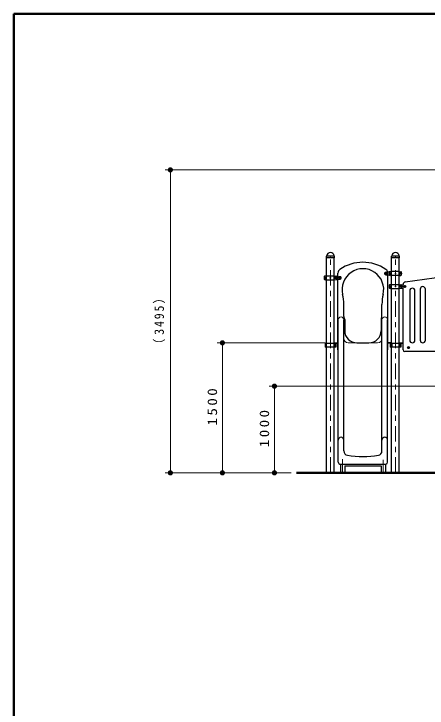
# Model space of a CAD drawing. Units: millimetres on the paper, scale 1:60. Extents: x -385 to 0, y -594 to 267.
# Drawn here: x -385 to -305.6, y -163.5 to -30 of the extents above; entities that cross this region are included whole.
import ezdxf

# ---------------------------------------------------------------- set-up
doc = ezdxf.new("R2010")
doc.units = ezdxf.units.MM
doc.linetypes.add('USER1', pattern=[4.5, 2.5, -2])
doc.linetypes.add('USER2', pattern=[6, 3, -1, 1, -1])
doc.layers.add('LY_1', color=7, linetype='Continuous', lineweight=25)
doc.styles.add('ＭＳ ゴシック', font='')
doc.styles.get('ＭＳ ゴシック').set_extended_font_data('MS Gothic')

# ---------------------------------------------------------------- blocks, each defined once
blk = doc.blocks.new('filled_dot')
at = {"color": 0, "linetype": 'Continuous', "lineweight": -2, "const_width": 1.25}
blk.add_lwpolyline([(-0.625, 0, 1), (0.625, 0, 1)], format="xyb", close=True, dxfattribs=at)

msp = doc.modelspace()

# ---------------------------------------------------------------- linework, layer by layer
at = {"layer": 'LY_1', "lineweight": 50}
for p, q in [((-385, -30), (-385, -297)), ((0, -30), (-385, -30)), ((-203.123, -118.26), (-330.728, -118.26))]:
    msp.add_line(p, q, dxfattribs=at)
at = {"layer": 'LY_1', "lineweight": 13}
for p, q in [((-300.127, -60.003), (-355.94, -60.003)), ((-354.94, -118.26), (-354.94, -60.003)), ((-323.453, -76.585), (-324.942, -76.585)), ((-323.483, -76.527), (-324.909, -76.527)), ((-310.953, -76.585), (-312.442, -76.585)), ((-310.983, -76.527), (-312.409, -76.527)), ((-312.502, -79.773), (-312.81, -79.773)), ((-312.81, -80.081), (-312.81, -79.773)), ((-312.502, -80.081), (-312.81, -80.081)), ((-310.893, -79.773), (-310.585, -79.773)), ((-310.893, -80.081), (-310.585, -80.081)), ((-310.585, -80.081), (-310.585, -79.773)), ((-325.002, -80.606), (-325.31, -80.606)), ((-325.31, -80.914), (-325.31, -80.606)), ((-325.002, -80.914), (-325.31, -80.914)), ((-323.393, -80.606), (-323.085, -80.606)), ((-323.393, -80.914), (-323.085, -80.914)), ((-323.085, -80.914), (-323.085, -80.606)), ((-312.502, -82.273), (-312.81, -82.273)), ((-312.81, -82.581), (-312.81, -82.273)), ((-312.502, -82.581), (-312.81, -82.581)), ((-310.893, -82.273), (-310.585, -82.273)), ((-310.893, -82.581), (-310.585, -82.581)), ((-310.585, -82.581), (-310.585, -82.273)), ((-325.198, -93.26), (-345.94, -93.26)), ((-344.94, -118.26), (-344.94, -93.26)), ((-320.781, -93.26), (-315.114, -93.26)), ((-287.698, -101.594), (-335.94, -101.594)), ((-334.94, -118.26), (-334.94, -101.594)), ((-331.728, -118.26), (-355.94, -118.26)), ((-331.728, -118.26), (-345.94, -118.26)), ((-331.728, -118.26), (-335.94, -118.26))]:
    msp.add_line(p, q, dxfattribs=at)
at = {"layer": 'LY_1'}
for p, q in [((-324.972, -76.935), (-324.965, -76.605)), ((-324.972, -76.935), (-324.964, -76.943)), ((-323.432, -76.943), (-324.964, -76.943)), ((-324.944, -76.556), (-324.926, -76.538)), ((-324.94, -118.26), (-324.94, -76.943)), ((-323.451, -76.556), (-323.469, -76.538)), ((-323.455, -118.26), (-323.455, -76.943)), ((-323.432, -76.943), (-323.423, -76.935)), ((-323.423, -76.935), (-323.43, -76.605)), ((-312.472, -76.935), (-312.465, -76.605)), ((-312.472, -76.935), (-312.464, -76.943)), ((-310.932, -76.943), (-312.464, -76.943)), ((-312.444, -76.556), (-312.426, -76.538)), ((-312.44, -118.26), (-312.44, -76.943)), ((-310.951, -76.556), (-310.969, -76.538)), ((-310.955, -118.26), (-310.955, -76.943)), ((-310.932, -76.943), (-310.923, -76.935)), ((-310.923, -76.935), (-310.93, -76.605)), ((-322.739, -94.594), (-322.739, -79.83)), ((-313.589, -79.888), (-313.523, -79.85)), ((-313.589, -79.888), (-313.589, -79.965)), ((-313.589, -79.965), (-313.523, -80.004)), ((-313.523, -79.85), (-313.456, -79.888)), ((-313.523, -80.004), (-313.456, -79.965)), ((-313.456, -79.888), (-313.456, -79.965)), ((-313.156, -94.594), (-313.156, -79.83)), ((-312.464, -79.552), (-312.989, -79.598)), ((-310.931, -79.552), (-312.465, -79.552)), ((-310.931, -79.552), (-310.668, -79.575)), ((-324.964, -80.385), (-325.227, -80.408)), ((-324.964, -81.135), (-325.227, -81.112)), ((-324.964, -80.385), (-323.431, -80.385)), ((-324.964, -81.135), (-323.431, -81.135)), ((-323.431, -80.385), (-322.906, -80.431)), ((-323.431, -81.135), (-322.906, -81.089)), ((-322.439, -80.722), (-322.373, -80.683)), ((-322.439, -80.722), (-322.439, -80.799)), ((-322.439, -80.799), (-322.373, -80.837)), ((-322.373, -80.683), (-322.306, -80.722)), ((-322.373, -80.837), (-322.306, -80.799)), ((-322.306, -80.722), (-322.306, -80.799)), ((-312.464, -80.302), (-312.989, -80.256)), ((-310.931, -80.302), (-312.465, -80.302)), ((-310.931, -80.302), (-310.668, -80.279)), ((-309.807, -81.537), (-301.602, -80.418)), ((-312.464, -82.052), (-312.727, -82.075)), ((-312.464, -82.052), (-310.931, -82.052)), ((-310.931, -82.052), (-310.406, -82.098)), ((-310.931, -82.802), (-310.406, -82.756)), ((-310.406, -82.098), (-310.239, -82.11)), ((-310.406, -82.756), (-310.239, -82.744)), ((-310.239, -94.594), (-310.239, -82.032)), ((-309.864, -82.35), (-309.931, -82.388)), ((-309.931, -82.388), (-309.931, -82.465)), ((-309.864, -82.504), (-309.931, -82.465)), ((-309.798, -82.388), (-309.864, -82.35)), ((-309.798, -82.465), (-309.864, -82.504)), ((-309.798, -82.388), (-309.798, -82.465)), ((-312.464, -82.802), (-312.727, -82.779)), ((-312.464, -82.802), (-310.931, -82.802)), ((-308.948, -83.251), (-308.948, -92.76)), ((-307.948, -92.76), (-307.948, -83.251)), ((-306.948, -82.946), (-306.948, -92.76)), ((-305.948, -92.76), (-305.948, -82.946)), ((-321.614, -88.179), (-321.614, -85.858)), ((-314.281, -88.179), (-314.281, -85.858)), ((-322.698, -116.227), (-322.698, -88.802)), ((-321.614, -114.055), (-321.614, -88.802)), ((-321.448, -88.791), (-321.448, -90.927)), ((-314.448, -88.79), (-314.448, -90.927)), ((-314.281, -114.055), (-314.281, -88.802)), ((-313.198, -116.227), (-313.198, -88.802)), ((-325.228, -93.36), (-325.228, -94.11)), ((-323.167, -93.36), (-325.228, -93.36)), ((-325.089, -93.36), (-325.089, -94.11)), ((-323.502, -93.36), (-323.502, -94.11)), ((-323.455, -93.26), (-322.739, -93.26)), ((-323.455, -93.299), (-322.739, -93.299)), ((-323.346, -93.36), (-323.346, -94.11)), ((-323.297, -93.36), (-323.297, -94.11)), ((-323.167, -93.36), (-323.167, -94.11)), ((-319.114, -93.26), (-316.781, -93.26)), ((-312.44, -93.26), (-313.156, -93.26)), ((-312.44, -93.299), (-313.156, -93.299)), ((-312.728, -93.36), (-312.728, -94.11)), ((-310.667, -93.36), (-312.728, -93.36)), ((-312.598, -93.36), (-312.598, -94.11)), ((-312.589, -93.36), (-312.589, -94.11)), ((-312.549, -93.36), (-312.549, -94.11)), ((-312.393, -93.36), (-312.393, -94.11)), ((-311.002, -93.36), (-311.002, -94.11)), ((-310.955, -93.26), (-310.239, -93.26)), ((-310.955, -93.299), (-310.239, -93.299)), ((-310.846, -93.36), (-310.846, -94.11)), ((-310.806, -93.36), (-310.806, -94.11)), ((-310.797, -93.36), (-310.797, -94.11)), ((-310.667, -93.36), (-310.667, -94.11)), ((-323.167, -94.11), (-325.228, -94.11)), ((-310.667, -94.11), (-312.728, -94.11)), ((-309.264, -94.138), (-309.198, -94.1)), ((-309.264, -94.138), (-309.264, -94.215)), ((-309.264, -94.215), (-309.198, -94.254)), ((-309.198, -94.1), (-309.131, -94.138)), ((-309.198, -94.254), (-309.131, -94.215)), ((-309.131, -94.138), (-309.131, -94.215)), ((-300.989, -94.927), (-309.906, -94.927)), ((-322.364, -116.56), (-313.531, -116.56)), ((-322.281, -116.56), (-322.281, -118.26)), ((-321.448, -116.926), (-314.448, -116.926)), ((-321.448, -116.926), (-321.448, -118.26)), ((-314.448, -116.926), (-314.448, -118.26)), ((-313.614, -116.56), (-313.614, -118.26))]:
    msp.add_line(p, q, dxfattribs=at)
at = {"layer": 'LY_1', "linetype": 'USER1', "lineweight": 13}
for p, q in [((-323.456, -76.594), (-324.939, -76.594)), ((-310.956, -76.594), (-312.439, -76.594)), ((-312.989, -79.598), (-313.515, -79.637)), ((-312.448, -79.569), (-312.448, -80.285)), ((-310.948, -79.569), (-310.948, -80.285)), ((-324.948, -80.402), (-324.948, -81.119)), ((-323.448, -80.402), (-323.448, -81.119)), ((-322.906, -80.431), (-322.38, -80.47)), ((-322.906, -81.089), (-322.38, -81.051)), ((-312.989, -80.256), (-313.515, -80.217))]:
    msp.add_line(p, q, dxfattribs=at)
at = {"layer": 'LY_1', "linetype": 'USER2', "lineweight": 13}
for p, q in [((-324.198, -118.26), (-324.198, -76.594)), ((-311.698, -118.26), (-311.698, -76.594)), ((-321.864, -115.634), (-321.864, -118.26)), ((-314.031, -115.728), (-314.031, -118.26))]:
    msp.add_line(p, q, dxfattribs=at)
at = {"layer": 'LY_1'}
for centre, radius in [((-324.198, -76.81), 0.05), ((-311.698, -76.81), 0.05), ((-313.523, -79.927), 0.175), ((-322.373, -80.76), 0.175), ((-309.864, -82.427), 0.175), ((-309.198, -94.177), 0.175)]:
    msp.add_circle(centre, radius, dxfattribs=at)
at = {"layer": 'LY_1', "lineweight": 13}
for centre, radius in [((-313.523, -79.927), 0.2), ((-313.523, -79.927), 0.0917), ((-312.656, -79.927), 0.154), ((-312.656, -79.927), 0.0833), ((-311.698, -79.927), 0.0833), ((-310.739, -79.927), 0.154), ((-310.739, -79.927), 0.0833), ((-325.156, -80.76), 0.154), ((-325.156, -80.76), 0.0833), ((-324.198, -80.76), 0.0833), ((-323.239, -80.76), 0.154), ((-323.239, -80.76), 0.0833), ((-322.373, -80.76), 0.2), ((-322.373, -80.76), 0.0917), ((-312.656, -82.427), 0.154), ((-312.656, -82.427), 0.0833), ((-311.698, -82.427), 0.0833), ((-310.739, -82.427), 0.154), ((-310.739, -82.427), 0.0833), ((-309.864, -82.427), 0.2), ((-309.864, -82.427), 0.0917), ((-309.198, -94.177), 0.2), ((-309.198, -94.177), 0.0917)]:
    msp.add_circle(centre, radius, dxfattribs=at)
at = {"layer": 'LY_1', "linetype": 'USER1', "lineweight": 13}
for centre, radius in [((-313.531, -79.927), 0.125), ((-313.523, -79.927), 0.104), ((-322.364, -80.76), 0.125), ((-322.373, -80.76), 0.104), ((-309.864, -82.427), 0.104), ((-309.198, -94.177), 0.104)]:
    msp.add_circle(centre, radius, dxfattribs=at)
at = {"layer": 'LY_1'}
for centre, radius, start, end in [((-324.198, -76.594), 0.72, 90, 173.3676), ((-324.198, -76.594), 0.72, 6.6324, 90), ((-311.698, -76.594), 0.72, 90, 173.3676), ((-311.698, -76.594), 0.72, 6.6324, 90), ((-324.895, -76.606), 0.07, 135, 178.99605), ((-324.959, -76.505), 0.0467, 315, 353.3676), ((-323.436, -76.505), 0.0467, 186.6324, 225), ((-323.5, -76.606), 0.07, 1.00395, 45), ((-312.395, -76.606), 0.07, 135, 178.99605), ((-312.459, -76.505), 0.0467, 315, 353.3676), ((-310.936, -76.505), 0.0467, 186.6324, 225), ((-311, -76.606), 0.07, 1.00395, 45), ((-317.948, -85.549), 7.788, 55.31079, 124.68922), ((-321.906, -79.83), 0.833, 123.36701, 180), ((-317.948, -83.01), 4, 346.64882, 193.35118), ((-313.989, -79.83), 0.833, 0, 56.63299), ((-312.073, -79.927), 0.833, 163.80375, 196.19625), ((-312.713, -79.741), 0.167, 95, 163.80375), ((-310.682, -79.741), 0.167, 16.19625, 85), ((-311.323, -79.927), 0.833, 343.80375, 16.19625), ((-324.573, -80.76), 0.833, 163.80375, 196.19625), ((-325.213, -80.574), 0.167, 95, 163.80375), ((-325.213, -80.946), 0.167, 196.19625, 265), ((-323.182, -80.574), 0.167, 16.19625, 85), ((-323.182, -80.946), 0.167, 275, 343.80375), ((-323.823, -80.76), 0.833, 343.80375, 16.19625), ((-312.713, -80.113), 0.167, 196.19625, 265), ((-310.682, -80.113), 0.167, 275, 343.80375), ((-312.073, -82.427), 0.833, 163.80375, 196.19625), ((-312.713, -82.241), 0.167, 95, 163.80375), ((-312.713, -82.613), 0.167, 196.19625, 265), ((-310.682, -82.241), 0.167, 16.19625, 85), ((-310.682, -82.613), 0.167, 275, 343.80375), ((-311.323, -82.427), 0.833, 343.80375, 16.19625), ((-309.739, -82.032), 0.5, 97.46846, 180), ((-308.448, -83.251), 0.5, 0, 180), ((-306.448, -82.946), 0.5, 0, 180), ((-329.948, -85.858), 8.333, 0, 13.35118), ((-305.948, -85.858), 8.333, 166.64882, 180), ((-321.114, -88.179), 0.5, 180, 210.45035), ((-322.156, -88.791), 0.708, 0, 30.45035), ((-313.739, -88.791), 0.708, 149.54965, 180), ((-314.781, -88.179), 0.5, 329.54965, 0), ((-319.114, -90.927), 2.333, 180, 270), ((-316.781, -90.927), 2.333, 270, 0), ((-308.448, -92.76), 0.5, 180, 0), ((-306.448, -92.76), 0.5, 180, 0), ((-309.906, -94.594), 0.333, 180, 270), ((-322.156, -111.957), 0.542, 0, 180), ((-313.739, -111.957), 0.542, 0, 180), ((-320.781, -114.055), 0.833, 180, 259.69155), ((-315.114, -114.055), 0.833, 280.30845, 0), ((-317.948, -98.477), 16.667, 259.69155, 280.30845), ((-322.364, -116.227), 0.333, 180, 270), ((-313.531, -116.227), 0.333, 270, 0)]:
    msp.add_arc(centre, radius, start, end, dxfattribs=at)
at = {"layer": 'LY_1', "linetype": 'USER1', "lineweight": 13}
for centre, radius, start, end in [((-313.489, -79.927), 0.291, 95, 265), ((-312.464, -79.569), 0.0167, 0, 91.98888), ((-323.431, -80.402), 0.0167, 88.01112, 180), ((-323.431, -81.119), 0.0167, 180, 270), ((-322.406, -80.76), 0.291, 275, 85), ((-312.464, -80.285), 0.0167, 270, 0)]:
    msp.add_arc(centre, radius, start, end, dxfattribs=at)
at = {"layer": 'LY_1', "lineweight": 13}
for centre, radius, start, end in [((-314.635, -79.927), 2.139, 355.87048, 4.12952), ((-308.76, -79.927), 2.139, 175.87048, 184.12952), ((-327.135, -80.76), 2.139, 355.87048, 4.12952), ((-321.26, -80.76), 2.139, 175.87048, 184.12952), ((-314.635, -82.427), 2.139, 355.87048, 4.12952), ((-308.76, -82.427), 2.139, 175.87048, 184.12952), ((-322.156, -88.802), 0.542, 0, 180), ((-313.739, -88.802), 0.542, 0, 180), ((-320.781, -92.427), 0.833, 180, 270), ((-315.114, -92.427), 0.833, 270, 0)]:
    msp.add_arc(centre, radius, start, end, dxfattribs=at)

# ---------------------------------------------------------------- block references
at = {"layer": 'LY_1', "lineweight": 13, "xscale": 0.4, "yscale": 0.4}
for p, rotation in [((-354.94, -60.003), 270), ((-344.94, -93.26), 270), ((-334.94, -101.594), 270), ((-354.94, -118.26), 90), ((-344.94, -118.26), 90), ((-334.94, -118.26), 90)]:
    msp.add_blockref('filled_dot', p, dxfattribs=dict(at, rotation=rotation))

# ---------------------------------------------------------------- texts
at = {"layer": 'LY_1', "char_height": 1.833, "attachment_point": 8, "rotation": 90, "style": 'ＭＳ ゴシック'}
for s, insert in [('\\T1.33;\\W0.9;（3495）', (-355.94, -88.715)), ('\\T1.33;\\W1.15;1500', (-345.94, -105.339)), ('\\T1.33;\\W1.15;1000', (-335.94, -109.506))]:
    msp.add_mtext(s, dxfattribs=dict(at, insert=insert))

doc.saveas('drawing.dxf')
